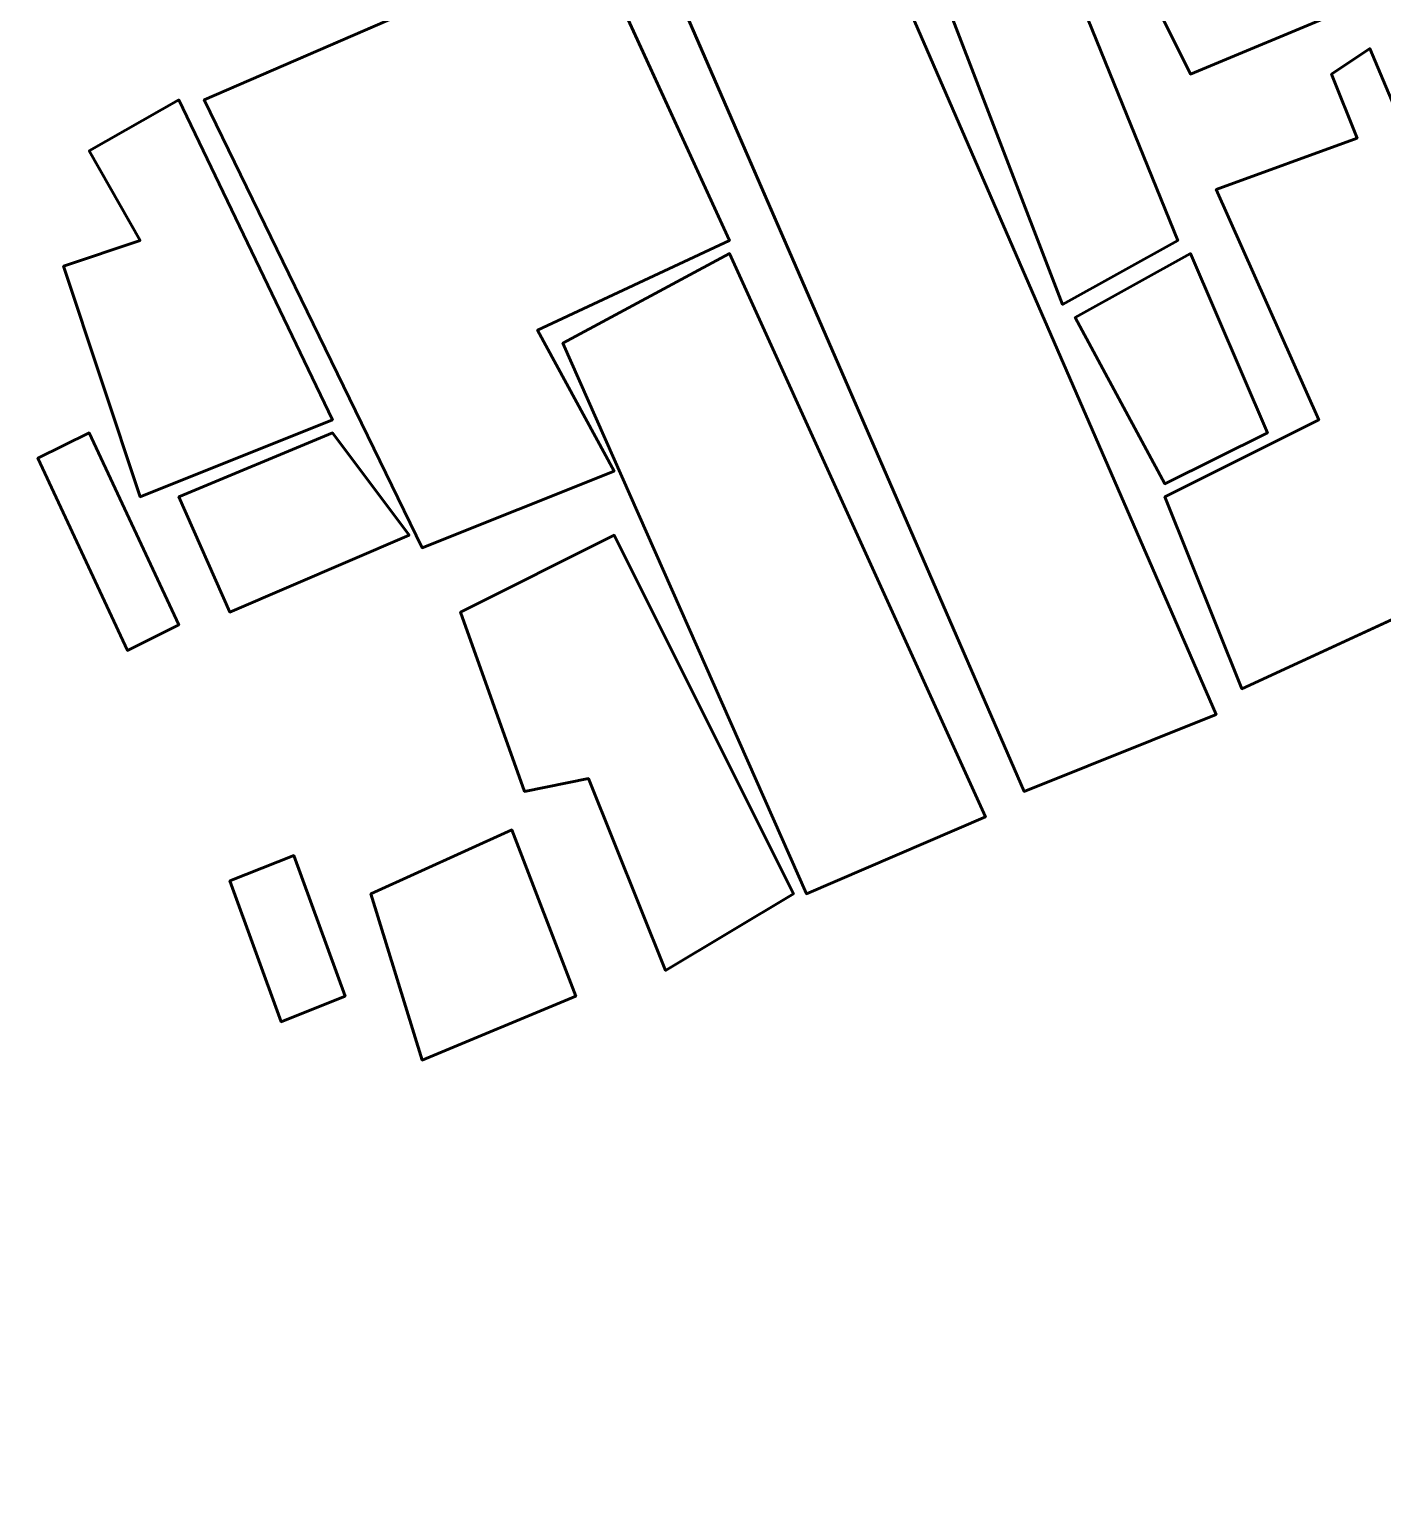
# Model space of a CAD drawing. Header units: metres. Extents: x -246 to 254, y -250 to 250.
# Drawn here: x 44.7 to 97.5, y -203.3 to -146.2 of the extents above; entities that cross this region are included whole.
import ezdxf

# ---------------------------------------------------------------- set-up
doc = ezdxf.new("R2010")
doc.units = ezdxf.units.M
doc.header["$LTSCALE"] = 5.08
doc.layers.add('一般', color=7, linetype='Continuous', lineweight=5)

# ---------------------------------------------------------------- blocks, each defined once
blk = doc.blocks.new('市街地地図 (3D)')
at = {"layer": '一般', "color": 31, "linetype": 'Continuous', "lineweight": 50}
for points, invisible_edges in [([(51, -102, 5.4), (58.5, -121.5, 5.4), (63, -119, 5.4), (55.5, -100.5, 5.4)], 8), ([(51, -102), (58.5, -121.5), (63, -119), (55.5, -100.5)], 8), ([(42, -106, 3.9), (57, -140.5, 3.9), (64.5, -137.5, 3.9), (49.5, -103, 3.9)], 8), ([(42, -106), (57, -140.5), (64.5, -137.5), (49.5, -103)], 8), ([(25, -113.5, 9), (40, -107, 9), (38, -122.5, 9), (25, -113.5, 9)], 14), ([(25, -113.5), (40, -107), (38, -122.5), (25, -113.5)], 14), ([(40, -107, 9), (45.5, -119, 9), (38, -122.5, 9), (40, -107, 9)], 12), ([(40, -107), (45.5, -119), (38, -122.5), (40, -107)], 12), ([(69.5, -110, 5.1), (63.5, -112.5, 5.1), (61.5, -108.5, 5.1), (69.5, -110, 5.1)], 12), ([(69.5, -110), (63.5, -112.5), (61.5, -108.5), (69.5, -110)], 12), ([(68.5, -126, 5.4), (78.5, -130.5, 5.4), (70.5, -111.5, 5.4), (68.5, -126, 5.4)], 13), ([(70.5, -111.5, 5.4), (70, -115, 5.4), (68.5, -126, 5.4), (70.5, -111.5, 5.4)], 15), ([(68.5, -126), (78.5, -130.5), (70.5, -111.5), (68.5, -126)], 13), ([(70.5, -111.5), (70, -115), (68.5, -126), (70.5, -111.5)], 15), ([(70.5, -111.5, 5.4), (69, -112.5, 5.4), (70, -115, 5.4), (70.5, -111.5, 5.4)], 12), ([(70.5, -111.5), (69, -112.5), (70, -115), (70.5, -111.5)], 12), ([(24, -113.5, 8.4), (20.5, -115.5, 8.4), (22.5, -119, 8.4), (24, -113.5, 8.4)], 12), ([(24, -113.5), (20.5, -115.5), (22.5, -119), (24, -113.5)], 12), ([(22.5, -119, 8.4), (30, -126, 8.4), (24, -113.5, 8.4), (22.5, -119, 8.4)], 13), ([(22.5, -119), (30, -126), (24, -113.5), (22.5, -119)], 13), ([(38, -122.5, 9), (33.5, -131, 9), (25, -113.5, 9), (38, -122.5, 9)], 13), ([(38, -122.5), (33.5, -131), (25, -113.5), (38, -122.5)], 13), ([(70, -115, 5.4), (64.5, -117, 5.4), (68.5, -126, 5.4), (70, -115, 5.4)], 12), ([(70, -115), (64.5, -117), (68.5, -126), (70, -115)], 12), ([(22.5, -119, 8.4), (19.5, -120, 8.4), (22.5, -129, 8.4), (22.5, -119, 8.4)], 12), ([(22.5, -119), (19.5, -120), (22.5, -129), (22.5, -119)], 12), ([(22.5, -119, 8.4), (22.5, -129, 8.4), (30, -126, 8.4), (22.5, -119, 8.4)], 13), ([(22.5, -119), (22.5, -129), (30, -126), (22.5, -119)], 13), ([(39, -123, 3.9), (48.5, -144.5, 3.9), (55.5, -141.5, 3.9), (45.5, -119.5, 3.9)], 8), ([(39, -123), (48.5, -144.5), (55.5, -141.5), (45.5, -119.5)], 8), ([(59, -122, 1.5), (62.5, -128.5, 1.5), (66.5, -126.5, 1.5), (63.5, -119.5, 1.5)], 8), ([(59, -122), (62.5, -128.5), (66.5, -126.5), (63.5, -119.5)], 8), ([(38, -122.5, 9), (41, -128, 9), (33.5, -131, 9), (38, -122.5, 9)], 12), ([(38, -122.5), (41, -128), (33.5, -131), (38, -122.5)], 12), ([(68.5, -126, 5.4), (62.5, -129, 5.4), (65.5, -136.5, 5.4), (68.5, -126, 5.4)], 12), ([(68.5, -126), (62.5, -129), (65.5, -136.5), (68.5, -126)], 12), ([(68.5, -126, 5.4), (65.5, -136.5, 5.4), (78.5, -130.5, 5.4), (68.5, -126, 5.4)], 13), ([(68.5, -126), (65.5, -136.5), (78.5, -130.5), (68.5, -126)], 13), ([(18.5, -127.5, 2.4), (22, -135, 2.4), (24, -134, 2.4), (20.5, -126.5, 2.4)], 8), ([(18.5, -127.5), (22, -135), (24, -134), (20.5, -126.5)], 8), ([(24, -129, 6), (26, -133.5, 6), (33, -130.5, 6), (30, -126.5, 6)], 8), ([(24, -129), (26, -133.5), (33, -130.5), (30, -126.5)], 8), ([(41, -130.5, 6), (40, -140, 6), (35, -133.5, 6), (41, -130.5, 6)], 11), ([(41, -130.5), (40, -140), (35, -133.5), (41, -130.5)], 11), ([(41, -130.5, 6), (48, -144.5, 6), (40, -140, 6), (41, -130.5, 6)], 14), ([(41, -130.5), (48, -144.5), (40, -140), (41, -130.5)], 14), ([(40, -140, 6), (37.5, -140.5, 6), (35, -133.5, 6), (40, -140, 6)], 12), ([(40, -140), (37.5, -140.5), (35, -133.5), (40, -140)], 12), ([(48, -144.5, 6), (43, -147.5, 6), (40, -140, 6), (48, -144.5, 6)], 12), ([(48, -144.5), (43, -147.5), (40, -140), (48, -144.5)], 12), ([(31.5, -144.5, 6), (33.5, -151, 6), (39.5, -148.5, 6), (37, -142, 6)], 8), ([(31.5, -144.5), (33.5, -151), (39.5, -148.5), (37, -142)], 8), ([(26, -144, 2.4), (28, -149.5, 2.4), (30.5, -148.5, 2.4), (28.5, -143, 2.4)], 8), ([(26, -144), (28, -149.5), (30.5, -148.5), (28.5, -143)], 8)]:
    blk.add_3dface(points, dxfattribs=dict(at, invisible_edges=invisible_edges))
for points in [[(63, -119), (63, -119, 5.4), (55.5, -100.5, 5.4), (55.5, -100.5)], [(51, -102), (51, -102, 5.4), (58.5, -121.5, 5.4), (58.5, -121.5)], [(64.5, -137.5), (64.5, -137.5, 3.9), (49.5, -103, 3.9), (49.5, -103)], [(42, -106), (42, -106, 3.9), (57, -140.5, 3.9), (57, -140.5)], [(40, -107), (40, -107, 9), (25, -113.5, 9), (25, -113.5)], [(45.5, -119), (45.5, -119, 9), (40, -107, 9), (40, -107)], [(61.5, -108.5), (61.5, -108.5, 5.1), (63.5, -112.5, 5.1), (63.5, -112.5)], [(63.5, -112.5), (63.5, -112.5, 5.1), (69.5, -110, 5.1), (69.5, -110)], [(70.5, -111.5), (70.5, -111.5, 5.4), (69, -112.5, 5.4), (69, -112.5)], [(78.5, -130.5), (78.5, -130.5, 5.4), (70.5, -111.5, 5.4), (70.5, -111.5)], [(69, -112.5), (69, -112.5, 5.4), (70, -115, 5.4), (70, -115)], [(24, -113.5), (24, -113.5, 8.4), (20.5, -115.5, 8.4), (20.5, -115.5)], [(30, -126), (30, -126, 8.4), (24, -113.5, 8.4), (24, -113.5)], [(25, -113.5), (25, -113.5, 9), (33.5, -131, 9), (33.5, -131)], [(70, -115), (70, -115, 5.4), (64.5, -117, 5.4), (64.5, -117)], [(20.5, -115.5), (20.5, -115.5, 8.4), (22.5, -119, 8.4), (22.5, -119)], [(64.5, -117), (64.5, -117, 5.4), (68.5, -126, 5.4), (68.5, -126)], [(22.5, -119), (22.5, -119, 8.4), (19.5, -120, 8.4), (19.5, -120)], [(38, -122.5), (38, -122.5, 9), (45.5, -119, 9), (45.5, -119)], [(58.5, -121.5), (58.5, -121.5, 5.4), (63, -119, 5.4), (63, -119)], [(45.5, -119.5), (45.5, -119.5, 3.9), (39, -123, 3.9), (39, -123)], [(55.5, -141.5), (55.5, -141.5, 3.9), (45.5, -119.5, 3.9), (45.5, -119.5)], [(63.5, -119.5), (63.5, -119.5, 1.5), (59, -122, 1.5), (59, -122)], [(66.5, -126.5), (66.5, -126.5, 1.5), (63.5, -119.5, 1.5), (63.5, -119.5)], [(19.5, -120), (19.5, -120, 8.4), (22.5, -129, 8.4), (22.5, -129)], [(59, -122), (59, -122, 1.5), (62.5, -128.5, 1.5), (62.5, -128.5)], [(41, -128), (41, -128, 9), (38, -122.5, 9), (38, -122.5)], [(39, -123), (39, -123, 3.9), (48.5, -144.5, 3.9), (48.5, -144.5)], [(22.5, -129), (22.5, -129, 8.4), (30, -126, 8.4), (30, -126)], [(68.5, -126), (68.5, -126, 5.4), (62.5, -129, 5.4), (62.5, -129)], [(20.5, -126.5), (20.5, -126.5, 2.4), (18.5, -127.5, 2.4), (18.5, -127.5)], [(24, -134), (24, -134, 2.4), (20.5, -126.5, 2.4), (20.5, -126.5)], [(30, -126.5), (30, -126.5, 6), (24, -129, 6), (24, -129)], [(33, -130.5), (33, -130.5, 6), (30, -126.5, 6), (30, -126.5)], [(62.5, -128.5), (62.5, -128.5, 1.5), (66.5, -126.5, 1.5), (66.5, -126.5)], [(18.5, -127.5), (18.5, -127.5, 2.4), (22, -135, 2.4), (22, -135)], [(33.5, -131), (33.5, -131, 9), (41, -128, 9), (41, -128)], [(24, -129), (24, -129, 6), (26, -133.5, 6), (26, -133.5)], [(62.5, -129), (62.5, -129, 5.4), (65.5, -136.5, 5.4), (65.5, -136.5)], [(26, -133.5), (26, -133.5, 6), (33, -130.5, 6), (33, -130.5)], [(41, -130.5), (41, -130.5, 6), (35, -133.5, 6), (35, -133.5)], [(48, -144.5), (48, -144.5, 6), (41, -130.5, 6), (41, -130.5)], [(65.5, -136.5), (65.5, -136.5, 5.4), (78.5, -130.5, 5.4), (78.5, -130.5)], [(35, -133.5), (35, -133.5, 6), (37.5, -140.5, 6), (37.5, -140.5)], [(22, -135), (22, -135, 2.4), (24, -134, 2.4), (24, -134)], [(57, -140.5), (57, -140.5, 3.9), (64.5, -137.5, 3.9), (64.5, -137.5)], [(37.5, -140.5), (37.5, -140.5, 6), (40, -140, 6), (40, -140)], [(40, -140), (40, -140, 6), (43, -147.5, 6), (43, -147.5)], [(48.5, -144.5), (48.5, -144.5, 3.9), (55.5, -141.5, 3.9), (55.5, -141.5)], [(37, -142), (37, -142, 6), (31.5, -144.5, 6), (31.5, -144.5)], [(39.5, -148.5), (39.5, -148.5, 6), (37, -142, 6), (37, -142)], [(28.5, -143), (28.5, -143, 2.4), (26, -144, 2.4), (26, -144)], [(30.5, -148.5), (30.5, -148.5, 2.4), (28.5, -143, 2.4), (28.5, -143)], [(26, -144), (26, -144, 2.4), (28, -149.5, 2.4), (28, -149.5)], [(31.5, -144.5), (31.5, -144.5, 6), (33.5, -151, 6), (33.5, -151)], [(43, -147.5), (43, -147.5, 6), (48, -144.5, 6), (48, -144.5)], [(28, -149.5), (28, -149.5, 2.4), (30.5, -148.5, 2.4), (30.5, -148.5)], [(33.5, -151), (33.5, -151, 6), (39.5, -148.5, 6), (39.5, -148.5)]]:
    blk.add_3dface(points, dxfattribs=at)
blk = doc.blocks.new('アーケイド (3D)')
at = {"layer": '一般', "color": 1}
blk.add_blockref('市街地地図 (3D)', (0, 0), dxfattribs=at)
blk = doc.blocks.new('敷地 (3D)')
at = {"layer": '一般', "color": 19, "linetype": 'Continuous', "lineweight": 50}
for points in [[(-272.5, 285.5, 0.1), (227.5, 285.5, 0.1), (227.5, -214.5, 0.1), (-272.5, -214.5, 0.1)], [(-272.5, 285.5), (227.5, 285.5), (227.5, -214.5), (-272.5, -214.5)]]:
    blk.add_3dface(points, dxfattribs=at)
blk = doc.blocks.new('高層建築・集合住宅 (3D)')
at = {"layer": '一般', "color": 7}
for name, p in [('敷地 (3D)', (0, 0)), ('アーケイド (3D)', (0, 0, 2.4)), ('市街地地図 (3D)', (0, 0))]:
    blk.add_blockref(name, p, dxfattribs=at)
at = {"layer": '一般', "color": 1}
for name, p in [('アーケイド (3D)', (0, 0, 2.4)), ('市街地地図 (3D)', (0, 0)), ('アーケイド (3D)', (0, 0, 2.4)), ('市街地地図 (3D)', (0, 0))]:
    blk.add_blockref(name, p, dxfattribs=at)
at = {"layer": '一般', "color": 31}
for name, p in [('アーケイド (3D)', (0, 0, 2.4)), ('市街地地図 (3D)', (0, 0))]:
    blk.add_blockref(name, p, dxfattribs=at)

msp = doc.modelspace()

# ---------------------------------------------------------------- block references
at = {"layer": '一般', "color": 7}
for name, p in [('高層建築・集合住宅 (3D)', (26.5, -35.5)), ('アーケイド (3D)', (26.5, -35.5, 2.4)), ('市街地地図 (3D)', (26.5, -35.5))]:
    msp.add_blockref(name, p, dxfattribs=at)

doc.saveas('drawing.dxf')
